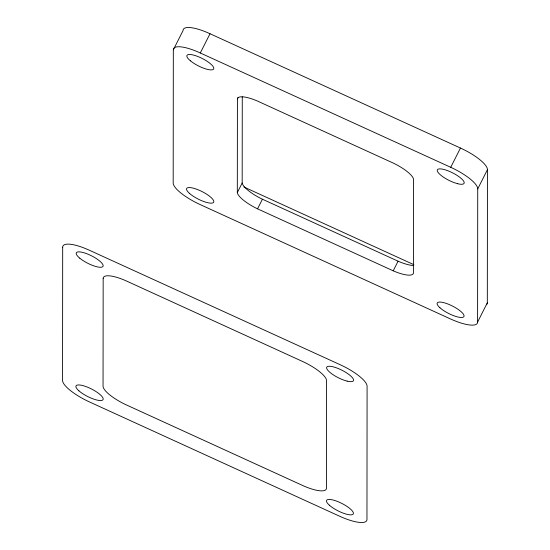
<?xml version="1.0" encoding="UTF-8"?>
<svg xmlns="http://www.w3.org/2000/svg" width="550" height="550" viewBox="0 0 550 550"><rect width="100%" height="100%" fill="white"/><g stroke="black" fill="none" stroke-linecap="round" stroke-linejoin="round"><path stroke-width="0.82" d="M173.319 49.851L173.188 183.026A29.831 8.298 26.8 0 0 200.083 204.538L450.581 318.993A29.954 8.277 26.6 0 0 477.599 322.059L487.321 302.803L487.451 169.641A29.948 8.394 26.7 0 0 460.46 148.046L210.018 33.736A29.948 8.387 27.1 0 0 183.047 30.594L173.319 49.851A29.948 8.387 27.1 0 1 200.296 52.986L450.739 167.303A29.948 8.394 26.7 0 1 477.73 188.897L477.599 322.059M237.414 98.828A24.056 6.724 26.9 0 1 257.668 101.145L393.332 163.116A24.056 6.696 26.8 0 1 413.572 179.314L413.469 273.123A24.056 6.71 26.8 0 1 393.209 270.82L257.544 208.842A24.056 6.724 26.8 0 1 237.318 192.624L237.414 98.828L238.164 97.35M237.318 192.624L242.179 182.992L242.268 96.876M200.296 52.986L210.018 33.736M257.544 208.842L262.412 199.217A24.056 6.724 26.8 0 1 242.179 182.992M393.209 270.82L398.076 261.195A24.056 6.71 26.8 0 0 413.751 265.519M450.739 167.303L460.46 148.046M477.73 188.897L487.451 169.641M413.827 264.653L247.026 188.423A26.201 7.281 26.8 0 1 243.946 186.938M262.412 199.217L398.076 261.195M487.321 302.803A29.954 8.277 26.6 0 1 486.406 304.762M62.686 247.232L62.549 380.408A29.831 8.298 26.8 0 0 89.444 401.926L339.948 516.374A29.954 8.277 26.6 0 0 366.96 519.441L367.091 386.279A29.948 8.394 26.7 0 0 340.106 364.684L89.657 250.374A29.948 8.387 27.1 0 0 62.686 247.232M103.166 278.486L103.049 386.183A26.201 7.281 26.8 0 0 126.672 405.061L302.816 485.567A26.675 7.439 26.8 0 0 326.452 488.249L326.569 380.545A26.675 7.439 26.8 0 0 302.954 361.646L126.802 281.16A26.207 7.322 26.8 0 0 103.166 278.486M457.765 183.748L454.541 182.765A14.974 4.18 26.8 0 1 437.298 169.957A14.974 4.18 26.8 0 1 457.181 175.457L460.027 177.471A14.974 4.18 26.8 0 1 457.765 183.748M347.126 381.129L343.908 380.153A14.974 4.18 26.8 0 1 326.666 367.338A14.974 4.18 26.8 0 1 346.541 372.838L349.394 374.853A14.974 4.18 26.8 0 1 347.126 381.129M189.537 193.442A15.159 4.228 26.8 0 0 212.919 202.867A15.159 4.228 26.8 0 0 198.076 189.764A15.159 4.228 26.8 0 0 189.537 193.442M439.993 307.814A14.974 4.18 26.8 0 0 463.127 317.206A14.974 4.18 26.8 0 0 448.601 304.281A14.974 4.18 26.8 0 0 439.993 307.814M190.396 60.802A14.974 4.18 26.8 0 0 213.208 69.451A14.974 4.18 26.8 0 0 197.354 56.313A14.974 4.18 26.8 0 0 190.396 60.802M329.361 505.196A14.974 4.18 26.8 0 0 352.488 514.587A14.974 4.18 26.8 0 0 337.968 501.662A14.974 4.18 26.8 0 0 329.361 505.196M78.904 390.823A15.159 4.228 26.8 0 0 102.286 400.249A15.159 4.228 26.8 0 0 87.443 387.145A15.159 4.228 26.8 0 0 78.904 390.823M79.764 258.184A14.974 4.18 26.8 0 0 102.568 266.832A14.974 4.18 26.8 0 0 86.721 253.694A14.974 4.18 26.8 0 0 79.764 258.184"/></g></svg>
